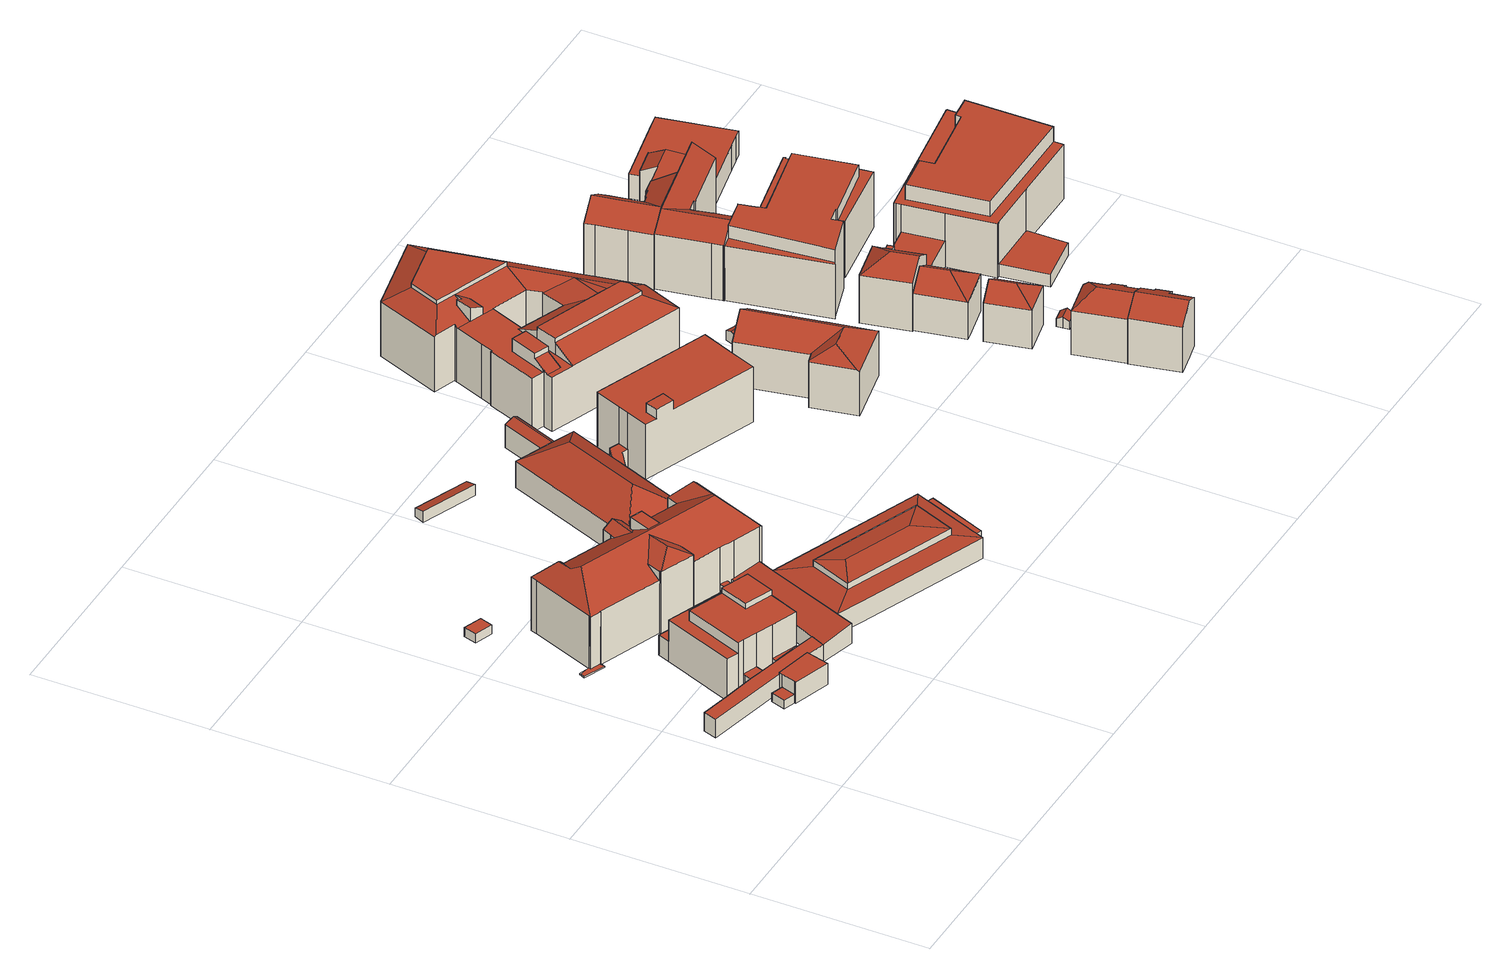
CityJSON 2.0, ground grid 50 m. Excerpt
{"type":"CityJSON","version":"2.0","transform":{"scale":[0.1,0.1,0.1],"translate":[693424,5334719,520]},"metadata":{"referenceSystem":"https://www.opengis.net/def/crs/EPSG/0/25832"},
"CityObjects":{
"building1":{"type":"Building","attributes":{"Gemeindeschluessel":"09162000","HoeheDach":"529.340","HoeheGrund":"523.570","Methode":"2000","NiedrigsteTraufeDesGebaeudes":"529.040","Geometrietyp2DReferenz":"3000","function":"51009_1610","roofType":"1000","measuredHeight":5.77},"geometry":[{"type":"MultiSurface","lod":"2","boundaries":[[[0,1,2,3]],[[4,5,6,7]],[[8,9,10,11]],[[1,12,6,5,13,14,15,16,17,10,9,2]],[[18,14,13,19]],[[3,8,11,20,21,22,18,19,4,7,23,0]],[[21,16,15,22]],[[11,10,17,20]],[[20,17,16,21]],[[19,13,5,4]],[[23,12,1,0]],[[22,15,14,18]],[[7,6,12,23]],[[3,2,9,8]]],"semantics":{"surfaces":[{"type":"WallSurface"},{"type":"RoofSurface"},{"type":"GroundSurface"}],"values":[0,0,0,1,0,2,0,0,0,0,0,0,0,0]}}]},
"building2":{"type":"Building","attributes":{"Gemeindeschluessel":"09162000","HoeheDach":"529.770","HoeheGrund":"523.273","Methode":"2000","NiedrigsteTraufeDesGebaeudes":"525.870","Geometrietyp2DReferenz":"3000","function":"31001_3051","roofType":"1000","measuredHeight":6.5,"storeysAboveGround":2},"geometry":[{"type":"MultiSurface","lod":"2","boundaries":[[[24,25,26,27]],[[25,28,29,30,31,26]],[[32,33,34,35]],[[36,29,28,37]],[[37,28,25,24]],[[27,26,31,38,39]],[[40,41,33,32]],[[39,38,41,40]],[[38,31,30,34]],[[24,27,39,40,32,35,36,37]],[[38,34,33,41]],[[35,34,30,29,36]]],"semantics":{"surfaces":[{"type":"WallSurface"},{"type":"RoofSurface"},{"type":"GroundSurface"}],"values":[0,1,0,0,0,0,0,0,0,2,1,0]}}]},
"building3":{"type":"Building","attributes":{"Gemeindeschluessel":"09162000","HoeheDach":"527.099","HoeheGrund":"524.390","Methode":"1000","NiedrigsteTraufeDesGebaeudes":"527.099","Geometrietyp2DReferenz":"3000","function":"31001_2523","roofType":"1000","measuredHeight":2.71},"geometry":[{"type":"MultiSurface","lod":"2","boundaries":[[[42,43,44,45]],[[46,43,42,47]],[[47,42,45,48]],[[49,44,43,46]],[[48,49,46,47]],[[48,45,44,49]]],"semantics":{"surfaces":[{"type":"RoofSurface"},{"type":"WallSurface"},{"type":"GroundSurface"}],"values":[0,1,1,1,2,1]}}]},
"building4":{"type":"Building","attributes":{"Gemeindeschluessel":"09162000","HoeheDach":"541.290","HoeheGrund":"523.570","Methode":"2000","NiedrigsteTraufeDesGebaeudes":"529.305","Geometrietyp2DReferenz":"3000","function":"31001_3051","roofType":"1000","measuredHeight":17.72,"storeysAboveGround":4},"geometry":[{"type":"MultiSurface","lod":"2","boundaries":[[[50,51,52,53]],[[54,50,53,55]],[[56,57,58,51,50,54,59,60]],[[21,61,62,63]],[[64,65,66,67]],[[68,22,69,70]],[[71,72,73,60]],[[58,67,66,74,52,51]],[[68,70,75,62,61]],[[56,19,18,76,69,22,21,63,77,78,79,80,81,82,83,57]],[[84,85,86,87]],[[76,71,88,89,70,69]],[[81,90,91,82]],[[58,86,85,92,64,67]],[[71,76,18,72]],[[19,73,72,18]],[[83,87,86,58,57]],[[79,92,85,84,80]],[[80,84,90,81]],[[78,64,92,79]],[[77,63,62,75,93]],[[77,93,65,64,78]],[[70,89,93,75]],[[93,89,88,59,54,55,74,66,65]],[[60,59,88,71]],[[55,53,52,74]],[[56,60,73,19]],[[82,91,87,83]],[[22,68,61,21]],[[87,91,90,84]]],"semantics":{"surfaces":[{"type":"RoofSurface"},{"type":"WallSurface"},{"type":"GroundSurface"}],"values":[0,1,1,1,1,1,0,1,0,2,1,1,1,0,1,1,1,1,1,1,1,1,1,0,1,1,1,1,1,0]}}]},
"building5":{"type":"Building","attributes":{"Gemeindeschluessel":"09162000","HoeheDach":"547.148","HoeheGrund":"524.119","Methode":"2000","NiedrigsteTraufeDesGebaeudes":"524.550","Geometrietyp2DReferenz":"3000","function":"31001_3051","roofType":"3200","measuredHeight":23.03,"storeysAboveGround":3},"geometry":[{"type":"MultiSurface","lod":"2","boundaries":[[[94,95,96,97,98,99]],[[100,101,102,103,104]],[[105,106,107,108,109]],[[110,111,112,113]],[[114,115,116,117]],[[118,119,120,121]],[[122,123,124,125,126]],[[127,128,129,130]],[[131,132,107,106]],[[133,134,135]],[[136,137,138,139]],[[140,112,111,141,133,135,142,143,144,145,138,137,146,147]],[[114,148,141,111,110,115]],[[149,121,120,150,151]],[[152,153,154,155]],[[156,142,135,134,154,153]],[[131,118,121,149,157,158,132]],[[159,160,161,162]],[[105,109,163,164]],[[117,116,96,95]],[[165,166,167]],[[168,169,145,144,170,171]],[[172,156,153]],[[173,174,158,157]],[[113,112,98,97]],[[146,175,126,125,176,177,147]],[[178,179,180]],[[100,104,124,123]],[[148,155,154,134,133,141]],[[136,181,175,146,137]],[[140,147,177,103,102,178,180,182,165,167,159,162,183,184,173,157,149,151]],[[101,164,163,179,178,102]],[[168,171,172,185]],[[140,151,150,129,128,99,98,112]],[[162,161,182,180,179,163,109,108,183]],[[139,138,145,169]],[[115,110,113,97,96,116]],[[143,170,144]],[[177,176,104,103]],[[184,174,173]],[[130,129,120,119]],[[172,171,170,143,142,156]],[[150,120,129]],[[176,125,124,104]],[[136,139,169,168,185,152,155,148,114,117,95,94,127,130,119,118,131,106,105,164,101,100,123,122,181]],[[152,185,172,153]],[[122,126,175,181]],[[184,183,108,107,132,158,174]],[[94,99,128,127]],[[160,166,165,182,161]],[[160,159,167,166]]],"semantics":{"surfaces":[{"type":"WallSurface"},{"type":"RoofSurface"},{"type":"GroundSurface"}],"values":[0,0,0,0,0,0,0,0,0,0,0,1,0,1,0,1,0,0,0,0,0,0,1,0,0,1,0,0,0,0,1,0,0,1,1,0,1,0,1,0,0,1,1,1,2,0,0,1,0,0,1]}}]},
"building6":{"type":"Building","attributes":{"Gemeindeschluessel":"09162000","HoeheDach":"529.900","HoeheGrund":"523.730","Methode":"2000","NiedrigsteTraufeDesGebaeudes":"525.770","Geometrietyp2DReferenz":"3000","function":"31001_3051","roofType":"1000","measuredHeight":6.17,"storeysAboveGround":1},"geometry":[{"type":"MultiSurface","lod":"2","boundaries":[[[186,187,188,189]],[[190,191,192,193,194,195,196,197,198,199,200,186,189,201]],[[189,188,202,201]],[[203,204,205,206]],[[200,207,187,186]],[[208,209,210,211]],[[199,212,207,200]],[[196,213,214,197]],[[195,215,213,196]],[[193,192,216,217,218,219]],[[220,205,204,221,222,214,213,215]],[[194,220,215,195]],[[216,223,224,202,188,187,207,212,225,217]],[[218,226,203,206,219]],[[190,224,223,191]],[[211,203,226,208]],[[224,190,201,202]],[[197,214,222,198]],[[194,193,219,206,205,220]],[[225,209,208,226,218,217]],[[210,221,204,203,211]],[[216,192,191,223]],[[199,198,222,221,210,209,225,212]]],"semantics":{"surfaces":[{"type":"WallSurface"},{"type":"GroundSurface"},{"type":"RoofSurface"}],"values":[0,1,0,0,0,2,0,0,0,0,2,0,2,2,0,0,0,0,0,0,0,0,0]}}]},
"building7":{"type":"Building","attributes":{"Gemeindeschluessel":"09162000","HoeheDach":"533.458","HoeheGrund":"523.533","Methode":"2000","NiedrigsteTraufeDesGebaeudes":"529.823","Geometrietyp2DReferenz":"3000","function":"31001_3051","roofType":"3200","measuredHeight":9.93,"storeysAboveGround":2},"geometry":[{"type":"MultiSurface","lod":"2","boundaries":[[[227,228,229,230,231,232]],[[233,234,235,236,237,238,239,240]],[[240,239,241,242,243,244,245,246,247]],[[238,248,249,239]],[[250,251,248,238]],[[229,228,227,252,253,254,255,256,257,258,259,260,261,262,263,264,265,266,267,268,269]],[[248,251,270]],[[253,252,227,232,271,272]],[[241,273,251,250]],[[274,273,249]],[[243,242,275,276,277,269,268,267,266,265,264,244]],[[248,270,274,249]],[[269,277,230,229]],[[260,259,258,257,235,234,233,240,247,261]],[[253,272,278,254]],[[241,250,277,276,275,242]],[[237,278,272,271,232,231,230,277,250,238]],[[274,270,251,273]],[[239,249,273,241]],[[247,246,245,244,264,263,262,261]],[[257,256,255,254,278,237,236,235]]],"semantics":{"surfaces":[{"type":"WallSurface"},{"type":"RoofSurface"},{"type":"GroundSurface"}],"values":[0,1,1,0,0,2,1,0,0,1,0,1,0,0,0,1,1,1,0,0,0]}}]},
"building8":{"type":"Building","attributes":{"Gemeindeschluessel":"09162000","HoeheDach":"527.474","HoeheGrund":"524.120","Methode":"1000","NiedrigsteTraufeDesGebaeudes":"526.654","Geometrietyp2DReferenz":"3000","function":"51009_1610","roofType":"2100","measuredHeight":3.35},"geometry":[{"type":"MultiSurface","lod":"2","boundaries":[[[279,280,281,282]],[[283,284,285,286]],[[286,285,280,279]],[[285,284,281,280]],[[283,282,281,284]],[[283,286,279,282]]],"semantics":{"surfaces":[{"type":"WallSurface"},{"type":"RoofSurface"},{"type":"GroundSurface"}],"values":[0,0,1,0,2,0]}}]},
"building9":{"type":"Building","attributes":{"Gemeindeschluessel":"09162000","HoeheDach":"537.310","HoeheGrund":"522.686","Methode":"2000","NiedrigsteTraufeDesGebaeudes":"529.759","Geometrietyp2DReferenz":"3000","function":"31001_3051","roofType":"3200","measuredHeight":14.62,"storeysAboveGround":1},"geometry":[{"type":"MultiSurface","lod":"2","boundaries":[[[287,288,289,290,291]],[[292,293,294,295,296]],[[297,298,299,300,301]],[[297,301,302,303]],[[304,305,306,307]],[[303,302,308,309]],[[310,311,312,313]],[[289,296,295,290]],[[314,305,308,302,301,300]],[[309,308,305,304]],[[315,287,291,294,293,316]],[[317,313,312,318,319]],[[320,314,300,299,321]],[[322,321,299,298]],[[317,288,287,315,322,298,297,303,309,304,307,310,313]],[[318,312,311,306,305,314,320]],[[292,319,318,320,321,316,293]],[[322,315,316,321]],[[290,295,294,291]],[[307,306,311,310]],[[288,317,319,292,296,289]]],"semantics":{"surfaces":[{"type":"WallSurface"},{"type":"RoofSurface"},{"type":"GroundSurface"}],"values":[0,0,0,0,0,0,0,1,1,0,0,0,1,0,2,1,1,0,1,0,0]}}]},
"building10":{"type":"Building","attributes":{"Gemeindeschluessel":"09162000","HoeheDach":"528.930","HoeheGrund":"524.510","Methode":"2000","NiedrigsteTraufeDesGebaeudes":"528.930","Geometrietyp2DReferenz":"3000","function":"51009_1610","roofType":"1000","measuredHeight":4.42},"geometry":[{"type":"MultiSurface","lod":"2","boundaries":[[[323,324,325,326]],[[326,325,327,328]],[[329,330,324,323]],[[331,332,333,334]],[[324,330,333,332,327,325]],[[326,328,331,334,329,323]],[[328,327,332,331]],[[334,333,330,329]]],"semantics":{"surfaces":[{"type":"WallSurface"},{"type":"RoofSurface"},{"type":"GroundSurface"}],"values":[0,0,0,0,1,2,0,0]}}]},
"building11":{"type":"Building","attributes":{"Gemeindeschluessel":"09162000","HoeheDach":"530.790","HoeheGrund":"522.540","Methode":"2000","NiedrigsteTraufeDesGebaeudes":"529.679","Geometrietyp2DReferenz":"3000","function":"31001_3051","roofType":"3100","measuredHeight":8.25},"geometry":[{"type":"MultiSurface","lod":"2","boundaries":[[[335,336,337,338,339,340]],[[341,342,336,335,343]],[[344,338,337,345,346]],[[343,335,340,347]],[[344,346,341,343,347,348]],[[346,345,342,341]],[[347,340,339,348]],[[348,339,338,344]],[[342,345,337,336]]],"semantics":{"surfaces":[{"type":"RoofSurface"},{"type":"WallSurface"},{"type":"GroundSurface"}],"values":[0,1,1,1,2,1,1,1,0]}}]},
"building12":{"type":"Building","attributes":{"Gemeindeschluessel":"09162000","HoeheDach":"542.920","HoeheGrund":"523.076","Methode":"2000","NiedrigsteTraufeDesGebaeudes":"528.520","Geometrietyp2DReferenz":"3000","function":"31001_3051","roofType":"1000","measuredHeight":19.84,"storeysAboveGround":2},"geometry":[{"type":"MultiSurface","lod":"2","boundaries":[[[349,350,351,352]],[[353,354,355,356]],[[357,358,359,360,361,362,363,355,354,364,365]],[[366,367,368,369]],[[354,353,370,364]],[[369,368,371,372]],[[373,374,375,376]],[[377,378,363,362,373,376,359,358]],[[379,380,367,366]],[[372,371,381,382]],[[352,351,380,379]],[[361,374,373,362]],[[360,375,374,361]],[[356,355,363,378]],[[357,383,384,377,358]],[[364,370,382,381,365]],[[384,383,350,349]],[[359,376,375,360]],[[383,357,365,381]],[[377,384,349,352,379,366,369,372,382,370,353,356,378]],[[351,350,383,381,371,368,367,380]]],"semantics":{"surfaces":[{"type":"WallSurface"},{"type":"RoofSurface"},{"type":"GroundSurface"}],"values":[0,0,1,0,0,0,1,0,0,0,0,0,0,0,0,0,0,0,0,2,1]}}]},
"building13":{"type":"Building","attributes":{"Gemeindeschluessel":"09162000","HoeheDach":"543.550","HoeheGrund":"522.012","Methode":"2000","NiedrigsteTraufeDesGebaeudes":"538.680","Geometrietyp2DReferenz":"3000","function":"31001_3051","roofType":"3100","measuredHeight":21.54,"storeysAboveGround":4},"geometry":[{"type":"MultiSurface","lod":"2","boundaries":[[[385,386,387,388,389]],[[390,391,392,393]],[[394,395,396,397]],[[398,399,400,401,402,403,404,405,406]],[[407,408,409,410]],[[389,388,411,412,413,414]],[[415,416,417,418]],[[419,420,421,422,423,424,425]],[[386,426,427,387]],[[423,422,421,428,429,430,431,424]],[[432,433,434,435]],[[436,437,438,439,440,441,442]],[[443,444,438,437]],[[445,446,396,435,447,448,449,450]],[[451,452,425,424,431,453]],[[454,449,448,455,417,416]],[[418,417,455,456]],[[457,458,459,385,389,414]],[[440,439,460,461]],[[448,447,435,434,462,463,426,386]],[[411,464,408,407,465,412]],[[466,467,468,469,470,471]],[[463,462,434,433,427,426]],[[392,472,473,395,394,474,475,393]],[[428,421,420,476]],[[450,454,416,415]],[[477,478,479,480,410,409]],[[481,482,466,471]],[[395,473,483,435,396]],[[476,420,419,484]],[[453,431,485]],[[456,455,448]],[[402,484,452,403]],[[469,468,459,458]],[[428,483,429]],[[430,472,392,391,486,485,431]],[[444,460,439,438]],[[397,396,446,487]],[[488,489,490,436,442,491,492]],[[387,427,433,432]],[[390,493,494,487,446,445,486,391]],[[495,496,482,481]],[[443,497,498,461,460,444]],[[442,441,440,461,498,497,499,405,404,451,453,485,486,445,450,415,467,466,482,496,491]],[[430,483,473,472]],[[492,491,496,495]],[[429,483,430]],[[404,403,452,451]],[[449,454,450]],[[405,499,490,489,500,406]],[[435,483,428,476,477,409,408,464,432]],[[479,478,401,400]],[[484,419,425,452]],[[402,401,478,477,476,484]],[[497,443,437,436,490,499]],[[387,432,464,411,388]],[[400,399,398,406,500,489,488,492,495,481,471,470,469,458,457,414,413,412,465,407,410,480,479],[397,487,494,493,390,393,475,474,394]],[[459,468,467,415,418,456,448,386,385]]],"semantics":{"surfaces":[{"type":"RoofSurface"},{"type":"WallSurface"},{"type":"GroundSurface"}],"values":[0,1,1,1,1,1,1,0,1,1,1,1,1,0,1,0,1,1,1,1,1,1,0,1,1,1,1,1,0,1,1,1,0,1,0,0,0,1,1,1,1,1,1,0,0,1,0,1,1,1,0,1,1,0,0,0,2,0]}}]},
"building14":{"type":"Building","attributes":{"Gemeindeschluessel":"09162000","HoeheDach":"543.140","HoeheGrund":"524.660","Methode":"2000","NiedrigsteTraufeDesGebaeudes":"538.170","Geometrietyp2DReferenz":"3000","function":"31001_3051","roofType":"3100","measuredHeight":18.48,"storeysAboveGround":3},"geometry":[{"type":"MultiSurface","lod":"2","boundaries":[[[501,502,503,504,505,506]],[[507,508,509,510,511]],[[510,509,512,513,514]],[[515,516,502,501,517,518]],[[518,517,514,513]],[[504,519,520,505]],[[519,504,503,521]],[[501,506,522,507,511]],[[515,523,524,516]],[[512,523,515,518,513]],[[520,525,522,506,505]],[[508,507,522,525]],[[510,514,517,501,511]],[[523,512,509,508,525,520,519,521,524]],[[524,521,503,502,516]]],"semantics":{"surfaces":[{"type":"RoofSurface"},{"type":"WallSurface"},{"type":"GroundSurface"}],"values":[0,1,1,0,0,1,1,0,1,1,1,1,0,2,1]}}]},
"building15":{"type":"Building","attributes":{"Gemeindeschluessel":"09162000","HoeheDach":"528.068","HoeheGrund":"524.410","Methode":"1000","NiedrigsteTraufeDesGebaeudes":"527.286","Geometrietyp2DReferenz":"3000","function":"31001_2000","roofType":"3100","measuredHeight":3.66},"geometry":[{"type":"MultiSurface","lod":"2","boundaries":[[[526,527,528,529]],[[527,530,531,528]],[[532,526,529,533,534,535]],[[530,536,537,531]],[[528,531,537,534,533,529]],[[534,537,536,535]],[[526,532,535,536,530,527]]],"semantics":{"surfaces":[{"type":"WallSurface"},{"type":"RoofSurface"},{"type":"GroundSurface"}],"values":[0,1,2,1,0,0,0]}}]},
"building16":{"type":"Building","attributes":{"Gemeindeschluessel":"09162000","HoeheDach":"542.240","HoeheGrund":"524.810","Methode":"2000","NiedrigsteTraufeDesGebaeudes":"538.406","Geometrietyp2DReferenz":"3000","function":"31001_3051","roofType":"3100","measuredHeight":17.43,"storeysAboveGround":3},"geometry":[{"type":"MultiSurface","lod":"2","boundaries":[[[538,539,540,541]],[[542,543,544,545,539,538]],[[546,547,544,543,542,548,549,550,551,552,553,554]],[[547,555,545,544]],[[553,556,557,554]],[[547,546,554,557,558,555]],[[541,540,559,550,549,548]],[[550,559,560,551]],[[560,561,556,553,552,551]],[[542,538,541,548]],[[539,545,555,558,557,556,561,560,559,540]]],"semantics":{"surfaces":[{"type":"RoofSurface"},{"type":"WallSurface"},{"type":"GroundSurface"}],"values":[0,1,2,1,1,1,1,1,1,1,0]}}]},
"building17":{"type":"Building","attributes":{"Gemeindeschluessel":"09162000","HoeheDach":"541.830","HoeheGrund":"524.890","Methode":"2000","NiedrigsteTraufeDesGebaeudes":"538.108","Geometrietyp2DReferenz":"3000","function":"31001_1000","roofType":"3200","measuredHeight":16.94,"storeysAboveGround":3},"geometry":[{"type":"MultiSurface","lod":"2","boundaries":[[[562,563,564,565,566,567]],[[568,569,570,571,572,573]],[[574,575,564,563,562,576,571,570,569,577,578,579]],[[578,580,581,579]],[[582,573,572,583]],[[562,567,583,576]],[[566,565,584,585,581,580,586,568,573,582]],[[583,572,571,576]],[[567,566,582,583]],[[568,586,580,578,577,569]],[[575,574,579,581,585,584]],[[575,584,565,564]]],"semantics":{"surfaces":[{"type":"WallSurface"},{"type":"GroundSurface"},{"type":"RoofSurface"}],"values":[0,0,1,0,2,0,2,0,2,0,0,0]}}]},
"building18":{"type":"Building","attributes":{"Gemeindeschluessel":"09162000","HoeheDach":"540.200","HoeheGrund":"524.660","Methode":"1000","NiedrigsteTraufeDesGebaeudes":"536.562","Geometrietyp2DReferenz":"3000","function":"31001_3051","roofType":"3200","measuredHeight":15.54,"storeysAboveGround":3},"geometry":[{"type":"MultiSurface","lod":"2","boundaries":[[[587,588,589,590]],[[591,592,593]],[[587,590,594,595,596]],[[588,587,596,591]],[[593,592,595,594]],[[592,591,596,595]],[[588,591,593,589]],[[589,593,594,590]]],"semantics":{"surfaces":[{"type":"GroundSurface"},{"type":"RoofSurface"},{"type":"WallSurface"}],"values":[0,1,2,2,1,1,2,2]}}]},
"building19":{"type":"Building","attributes":{"Gemeindeschluessel":"09162000","HoeheDach":"540.325","HoeheGrund":"524.670","Methode":"1000","NiedrigsteTraufeDesGebaeudes":"536.027","Geometrietyp2DReferenz":"3000","function":"31001_3051","roofType":"3200","measuredHeight":15.65,"storeysAboveGround":3},"geometry":[{"type":"MultiSurface","lod":"2","boundaries":[[[597,598,599,600,601]],[[602,603,598,597,604]],[[605,601,600,606,607,608]],[[609,610,611,612,608,607,606,613]],[[606,600,599,613]],[[612,611,602,604,605,608]],[[611,610,609,613,599,598,603,602]],[[604,597,601,605]]],"semantics":{"surfaces":[{"type":"RoofSurface"},{"type":"WallSurface"},{"type":"GroundSurface"}],"values":[0,0,1,2,1,1,1,0]}}]},
"building20":{"type":"Building","attributes":{"Gemeindeschluessel":"09162000","HoeheDach":"543.350","HoeheGrund":"524.543","Methode":"1000","NiedrigsteTraufeDesGebaeudes":"538.820","Geometrietyp2DReferenz":"3000","function":"31001_3051","roofType":"3200","measuredHeight":18.81,"storeysAboveGround":4},"geometry":[{"type":"MultiSurface","lod":"2","boundaries":[[[614,615,616,617]],[[618,619,620,621,622]],[[623,624,625,617,616,626]],[[627,628,629,630]],[[631,632,633,618,622]],[[623,626,634,635]],[[636,637,625,624]],[[623,635,632,631,638,627,630,636,624]],[[636,630,629,615,614,637]],[[632,635,634,639,633]],[[631,622,621,638]],[[627,638,621,620,628]],[[617,625,637,614]],[[639,634,626,616,615,629,628,620,619]],[[633,639,619,618]]],"semantics":{"surfaces":[{"type":"WallSurface"},{"type":"RoofSurface"},{"type":"GroundSurface"}],"values":[0,1,0,0,0,0,0,2,0,0,0,0,1,1,1]}}]},
"building21":{"type":"Building","attributes":{"Gemeindeschluessel":"09162000","HoeheDach":"528.290","HoeheGrund":"524.920","Methode":"2000","NiedrigsteTraufeDesGebaeudes":"527.212","Geometrietyp2DReferenz":"3000","function":"31001_2000","roofType":"3100","measuredHeight":3.37},"geometry":[{"type":"MultiSurface","lod":"2","boundaries":[[[640,641,642,643,644,645,646,647]],[[648,649,650,651]],[[647,652,653,640]],[[640,653,654,641]],[[654,653,652,655,649,648]],[[643,651,650,644]],[[655,646,645,644,650,649]],[[642,641,654,648,651,643]],[[646,655,652,647]]],"semantics":{"surfaces":[{"type":"GroundSurface"},{"type":"RoofSurface"},{"type":"WallSurface"}],"values":[0,1,2,2,1,2,2,2,2]}}]},
"building22":{"type":"Building","attributes":{"Gemeindeschluessel":"09162000","HoeheDach":"544.942","HoeheGrund":"524.398","Methode":"2000","NiedrigsteTraufeDesGebaeudes":"541.432","Geometrietyp2DReferenz":"3000","function":"31001_3051","roofType":"3100","measuredHeight":20.54,"storeysAboveGround":4},"geometry":[{"type":"MultiSurface","lod":"2","boundaries":[[[656,657,658,659]],[[660,661,662,658,657,663]],[[664,665,666,667]],[[668,669,662,661,670,671]],[[672,663,657,656]],[[673,674,668,671]],[[672,675,676,660,663]],[[677,678,679,680]],[[665,681,682,683,684,677,680,675,672,656,659,669,668,674,685,686,666]],[[681,687,688,682]],[[662,669,659,658]],[[684,689,678,677]],[[683,690,689,684]],[[673,671,670,691,664,667,692,693]],[[687,681,665,664,691]],[[660,676,679,678,689,690,688,687,691,670,661]],[[682,688,690,683]],[[674,673,693,685]],[[686,692,667,666]],[[680,679,676,675]],[[685,693,692,686]]],"semantics":{"surfaces":[{"type":"WallSurface"},{"type":"RoofSurface"},{"type":"GroundSurface"}],"values":[0,1,0,0,0,0,0,0,2,0,0,0,0,1,0,1,0,0,0,0,0]}}]},
"building23":{"type":"Building","attributes":{"Gemeindeschluessel":"09162000","HoeheDach":"545.160","HoeheGrund":"524.490","Methode":"2000","NiedrigsteTraufeDesGebaeudes":"541.290","Geometrietyp2DReferenz":"3000","function":"31001_3051","roofType":"1000","measuredHeight":20.67,"storeysAboveGround":4},"geometry":[{"type":"MultiSurface","lod":"2","boundaries":[[[694,695,696,697]],[[698,699,695,694]],[[700,701,702,703]],[[704,705,706,707,708,709]],[[710,711,712,713,714,715,716,717,718,719,720,721,700,703,722,723,698,694,697,724,725,726,727,728,729,730,708,707,706]],[[723,731,699,698]],[[732,733,734,735]],[[727,736,737,728]],[[738,739,740,741,742,743,744,734,733,745,746,747,702,701,748,749,750]],[[751,752,732,735,753,705,704,709,754,755,737,736,756,757,758,696,695,699,731,759]],[[720,749,748,721]],[[760,761,750,749,720,719,718]],[[762,763,717,716,715,741,740]],[[730,754,709,708]],[[712,744,743,713]],[[721,748,701,700]],[[757,756,726,725,724,758]],[[702,747,759,731,723,722,703]],[[729,755,754,730]],[[706,705,753,710]],[[697,696,758,724]],[[726,756,736,727]],[[751,746,745,752]],[[717,763,760,718]],[[752,745,733,732]],[[728,737,755,729]],[[759,747,746,751]],[[742,741,715,714,713,743]],[[763,762,764,765,761,760]],[[765,764,762,740,739,738,750,761]],[[711,710,753,735,734,744,712]]],"semantics":{"surfaces":[{"type":"WallSurface"},{"type":"GroundSurface"},{"type":"RoofSurface"}],"values":[0,0,0,0,1,0,0,0,2,2,0,0,0,0,0,0,0,0,0,0,0,0,0,0,0,0,0,0,2,0,0]}}]},
"building24":{"type":"Building","attributes":{"Gemeindeschluessel":"09162000","HoeheDach":"545.193","HoeheGrund":"524.250","Methode":"2000","NiedrigsteTraufeDesGebaeudes":"538.268","Geometrietyp2DReferenz":"3000","function":"31001_3051","roofType":"3100","measuredHeight":20.94,"storeysAboveGround":4},"geometry":[{"type":"MultiSurface","lod":"2","boundaries":[[[766,767,768,769,770,771,772]],[[773,774,775,776]],[[777,778,779,780,781,782,783,784]],[[785,786,787,788]],[[789,790,791,792,793,794,788,787]],[[791,795,796,797,798,792]],[[768,799,800,801,802,803,804,769]],[[805,770,806,807]],[[772,808,809,766]],[[810,811,812,813]],[[814,786,785,815,776,775]],[[770,769,804,803,806]],[[816,817,818,819,799,768,767,766,809,820,821]],[[819,818,817,816,822,823,779,778,777,784,824,825,773,776,815,785,788,794,793,792,798,797,826,810,813,827,828,805,807,802,801,800,799]],[[826,829,811,810]],[[783,782,781,780,830,831,832,833,834,835]],[[821,820,809,808,812,811,829,796,795,791,790,831]],[[833,832,831,790,789,787,786,814,775,774,834]],[[807,806,803,802]],[[823,830,780,779]],[[835,834,774,773,825,824]],[[823,822,816,821,831,830]],[[797,796,829,826]],[[812,808,772,771,770,805,828,827,813]],[[784,783,835,824]]],"semantics":{"surfaces":[{"type":"RoofSurface"},{"type":"WallSurface"},{"type":"GroundSurface"}],"values":[0,1,1,1,1,1,1,1,1,1,1,0,1,2,1,0,0,0,1,1,1,1,1,1,1]}}]},
"building25":{"type":"Building","attributes":{"Gemeindeschluessel":"09162000","HoeheDach":"545.670","HoeheGrund":"524.572","Methode":"2000","NiedrigsteTraufeDesGebaeudes":"528.470","Geometrietyp2DReferenz":"3000","function":"31001_3051","roofType":"1000","measuredHeight":21.1,"storeysAboveGround":5},"geometry":[{"type":"MultiSurface","lod":"2","boundaries":[[[836,837,838,839,840,841,842]],[[843,844,845,846]],[[847,848,849,850]],[[851,852,845,844,853,854,855,856,857]],[[858,859,860,854,861]],[[862,863,864,865,866]],[[867,868,838,837]],[[850,849,869,870]],[[871,872,848,847]],[[854,860,873,855]],[[836,842,874,875]],[[876,855,873,877,878]],[[879,880,881,882]],[[883,884,885,886]],[[887,856,855,876]],[[888,889,840,839]],[[846,845,852,890]],[[878,877,891,892]],[[881,880,865,893]],[[894,857,856,887]],[[842,841,895,896]],[[861,854,853,897]],[[882,881,893,898]],[[836,875,899,900,862,866,879,882,898,858,861,897,843,846,890,901,894,887,876,878,892,902,883,886,867,837]],[[897,853,844,843]],[[875,874,903,899]],[[900,904,863,862]],[[886,885,868,867]],[[871,847,850,870,888,839,838,868,885,884,905,891,877,873,860,859,906,864,863,904,903,874,842,896]],[[865,864,906,893]],[[870,869,889,888]],[[890,852,851,901]],[[902,905,884,883]],[[871,896,895,872]],[[899,903,904,900]],[[898,893,906,859,858]],[[866,865,880,879]],[[895,841,840,889,869,849,848,872]],[[892,891,905,902]],[[901,851,857,894]]],"semantics":{"surfaces":[{"type":"WallSurface"},{"type":"RoofSurface"},{"type":"GroundSurface"}],"values":[0,0,0,1,0,0,0,0,0,0,0,0,0,0,0,0,0,0,1,0,0,0,0,2,0,0,0,0,1,0,0,0,0,0,0,0,0,1,0,0]}}]},
"building26":{"type":"Building","attributes":{"Gemeindeschluessel":"09162000","HoeheDach":"528.190","HoeheGrund":"520.650","Methode":"2000","NiedrigsteTraufeDesGebaeudes":"528.190","Geometrietyp2DReferenz":"3000","function":"31001_3051","roofType":"1000","measuredHeight":7.54,"storeysAboveGround":1},"geometry":[{"type":"MultiSurface","lod":"2","boundaries":[[[907,908,909,910,911,912,913,914,915]],[[914,916,917,915]],[[912,918,919,913]],[[910,920,921,911]],[[917,916,919,918,921,920,922,923,924]],[[908,923,922,909]],[[909,922,920,910]],[[907,924,923,908]],[[915,917,924,907]],[[913,919,916,914]],[[911,921,918,912]]],"semantics":{"surfaces":[{"type":"GroundSurface"},{"type":"WallSurface"},{"type":"RoofSurface"}],"values":[0,1,1,1,2,1,1,1,1,1,1]}}]}
},
"vertices":[
[242,297,36],[242,297,92],[3,352,93],[3,352,36],[421,297,36],[421,297,90],[403,257,90],[403,257,36],[15,390,36],[15,390,93],[47,382,93],[47,382,36],[347,273,91],[365,311,91],[286,330,91],[237,341,92],[192,352,92],[100,370,93],[286,330,36],[365,311,36],[100,370,36],[192,352,36],[237,341,36],[347,273,36],
[329,207,33],[329,207,98],[223,242,98],[223,242,33],[347,273,98],[242,297,98],[238,287,98],[225,246,98],[204,298,33],[204,298,59],[238,287,59],[238,287,33],[242,297,33],[347,273,33],[225,246,59],[225,246,33],[191,257,33],[191,257,59],
[126,1036,71],[138,1073,71],[86,1092,71],[74,1055,71],[138,1073,44],[126,1036,44],[74,1055,44],[86,1092,44],
[400,399,213],[432,482,213],[352,513,213],[321,430,213],[400,399,197],[321,430,197],[366,313,36],[432,482,36],[432,482,165],[366,313,197],[366,313,93],[192,352,93],[199,370,93],[199,370,36],[186,383,165],[186,383,197],[252,552,197],[252,552,165],[237,341,93],[244,361,36],[244,361,93],[291,342,93],[286,330,93],[365,311,93],[352,513,197],[202,377,93],[291,342,36],[202,377,36],[186,383,36],[152,396,36],[232,599,36],[245,633,36],[459,549,36],[445,515,36],[232,599,98],[232,599,165],[445,515,165],[445,515,98],[291,342,197],[244,361,197],[245,633,98],[459,549,98],[152,396,165],[202,377,197],
[109,756,41],[78,768,41],[78,768,45],[108,756,45],[108,756,204],[109,756,205],[634,807,41],[620,774,41],[620,774,207],[621,777,205],[634,807,206],[484,860,41],[430,882,41],[430,882,216],[457,871,236],[484,860,216],[137,740,45],[137,740,204],[106,752,204],[106,752,45],[132,726,41],[132,726,45],[71,751,45],[71,751,41],[273,913,41],[276,923,41],[276,923,206],[273,913,206],[722,772,41],[714,776,41],[714,776,206],[721,773,206],[722,772,205],[180,941,41],[180,941,205],[187,958,205],[187,958,41],[418,854,41],[418,854,216],[319,670,205],[319,670,232],[334,710,232],[629,550,41],[629,550,205],[550,580,205],[550,580,41],[204,828,271],[137,741,205],[405,741,266],[437,670,232],[422,630,205],[508,598,205],[634,547,205],[615,667,271],[137,741,41],[273,913,205],[214,895,257],[199,855,257],[318,664,41],[318,664,233],[321,670,233],[321,670,41],[382,680,266],[417,855,206],[417,855,216],[430,757,261],[454,819,260],[454,819,225],[451,811,225],[473,833,216],[473,833,41],[489,805,219],[489,805,260],[465,743,261],[421,631,41],[508,598,41],[422,630,232],[421,631,233],[418,625,233],[412,842,215],[412,842,216],[635,547,205],[661,749,257],[636,684,257],[474,832,206],[474,832,216],[469,819,216],[635,547,41],[462,816,219],[429,801,236],[427,805,234],[418,625,41],
[610,503,37],[610,503,99],[522,278,99],[522,278,37],[403,257,37],[421,297,37],[490,449,37],[462,462,37],[476,494,37],[451,504,37],[484,583,37],[500,576,37],[508,598,37],[550,580,37],[629,550,37],[503,229,37],[503,229,99],[489,487,86],[489,487,93],[475,493,93],[475,493,85],[629,550,99],[502,482,58],[542,584,58],[529,589,58],[489,487,58],[550,580,91],[484,583,93],[500,576,93],[451,504,93],[490,449,90],[489,450,90],[489,450,87],[462,462,85],[476,494,93],[529,589,93],[508,598,93],[421,297,89],[403,257,89],[542,584,90],[502,482,87],
[1024,245,35],[1035,273,35],[1046,301,35],[1046,301,98],[1035,273,98],[1024,245,98],[597,248,98],[915,123,98],[967,102,98],[968,102,98],[968,103,98],[935,173,105],[617,298,105],[523,278,98],[664,418,105],[611,503,98],[610,503,98],[610,504,98],[588,447,98],[541,327,98],[522,278,98],[935,173,124],[617,298,124],[983,293,105],[983,293,124],[988,153,35],[986,148,35],[980,133,35],[968,103,35],[968,102,35],[967,102,35],[915,123,35],[597,248,35],[523,278,35],[522,278,35],[541,327,35],[588,447,35],[610,504,35],[610,503,35],[611,503,35],[686,474,35],[1005,349,35],[1057,329,35],[888,264,135],[988,153,98],[986,148,98],[664,418,124],[690,342,135],[686,474,98],[1005,349,98],[1057,329,98],[980,133,98],
[463,1399,75],[476,1428,67],[476,1428,41],[463,1399,41],[622,1335,41],[633,1365,41],[633,1365,67],[622,1335,75],
[634,807,27],[714,776,27],[714,776,99],[679,790,105],[634,807,98],[727,809,107],[647,841,107],[647,841,98],[692,823,105],[727,809,99],[800,1236,27],[713,1270,27],[713,1270,107],[715,1269,108],[800,1236,107],[820,1228,107],[820,1228,27],[889,1198,27],[889,1198,108],[836,1061,108],[836,1061,27],[837,1221,107],[837,1221,27],[825,1034,27],[825,1034,108],[737,808,107],[737,808,27],[767,1147,173],[648,842,27],[648,842,107],[728,811,27],[735,808,109],[728,811,108],[682,930,173],[559,878,107],[559,878,27],
[1003,124,45],[1003,124,89],[980,133,89],[980,133,45],[986,148,89],[986,148,45],[1069,292,45],[1069,292,89],[1024,245,45],[1024,245,89],[1046,301,89],[1046,301,45],
[820,1228,105],[826,1226,108],[877,1358,108],[868,1362,104],[851,1369,97],[800,1236,97],[837,1221,25],[837,1221,101],[820,1228,25],[868,1362,25],[887,1354,102],[887,1354,25],[800,1236,25],[851,1369,25],
[893,1065,31],[893,1065,85],[842,1029,85],[842,1029,31],[1284,1035,31],[1284,1035,200],[1240,923,200],[1240,923,31],[910,1059,200],[885,996,200],[918,983,200],[931,1018,200],[984,998,200],[971,963,200],[1218,867,200],[951,1164,200],[922,1090,200],[836,1061,31],[836,1061,85],[838,1060,85],[838,1060,31],[951,1164,31],[895,1101,85],[895,1101,31],[971,963,229],[984,998,229],[931,1018,229],[918,983,229],[885,996,31],[1218,867,31],[825,1034,31],[825,1034,85],[922,1090,85],[922,1090,31],[910,1059,85],[910,1059,31],
[989,1631,192],[1066,1669,223],[1100,1757,223],[1054,1817,189],[984,1632,189],[1118,1459,20],[1118,1459,188],[1245,1408,189],[1245,1408,20],[1271,1480,20],[1271,1480,189],[1262,1521,188],[1262,1521,20],[1033,1275,20],[1368,1150,20],[1369,1150,20],[1369,1150,187],[1368,1150,187],[1033,1275,188],[1033,1275,187],[969,1299,187],[969,1299,20],[1297,1867,20],[1297,1867,188],[1360,1544,188],[1360,1544,20],[1055,1819,188],[1055,1819,20],[1054,1817,20],[984,1632,20],[1083,1585,187],[1083,1585,229],[1100,1630,229],[1100,1630,210],[1331,1235,235],[1347,1277,235],[1343,1301,235],[1312,1312,235],[1284,1323,235],[1082,1398,235],[1058,1336,235],[1066,1669,235],[1100,1757,235],[1343,1301,223],[1312,1312,226],[1284,1323,223],[1082,1398,223],[1248,1786,223],[1248,1786,235],[1287,1587,235],[1287,1587,223],[978,1328,194],[990,1358,211],[990,1358,227],[1021,1436,227],[1021,1436,187],[990,1358,187],[978,1328,187],[1032,1342,211],[1032,1342,227],[1156,1558,187],[1157,1559,187],[1149,1638,223],[1122,1648,223],[1140,1615,210],[1123,1570,187],[1058,1336,187],[1058,1336,223],[1082,1398,187],[1123,1570,210],[1114,1624,223],[1114,1624,210],[989,1631,20],[1048,1610,20],[1048,1610,193],[1064,1420,227],[1064,1420,187],[1149,1638,235],[1122,1648,235],[1296,1867,188],[1296,1867,20],[1013,1518,187],[1044,1599,187],[1045,1602,188],[1045,1602,20],[1044,1599,20],[1013,1518,20],[1245,1409,189],[1270,1478,188],[1270,1478,20],[1245,1409,20],[1347,1277,223],[1413,1269,189],[1414,1265,187],[1414,1265,20],[1413,1269,20],[999,1481,20],[999,1481,187],[1320,1416,223],[1331,1235,223],[1109,1465,187],[1119,1461,187],[1157,1559,20],[978,1328,20],[979,1327,20],[979,1327,194],[943,1341,187],[943,1341,20],[1119,1461,20],[1156,1558,20],[996,1483,20],[996,1483,187],[1015,1298,187],[1032,1342,187],[974,1313,187],[974,1313,20],
[1431,724,231],[1511,671,184],[1486,800,184],[1483,800,186],[1444,999,186],[1380,986,231],[1309,972,182],[1309,972,47],[1350,774,47],[1350,774,186],[1349,778,183],[1315,763,47],[1315,763,187],[1316,763,189],[1341,634,183],[1512,669,183],[1360,710,231],[1339,641,187],[1483,800,47],[1444,999,47],[1486,800,47],[1377,986,229],[1341,634,47],[1512,669,47],[1377,986,47],
[1508,1020,44],[1508,1020,73],[1461,1038,73],[1461,1038,44],[1515,1038,81],[1468,1056,81],[1515,1038,44],[1468,1056,44],[1475,1074,44],[1522,1055,44],[1522,1055,73],[1475,1074,73],
[1863,4,187],[1929,18,222],[1899,156,222],[1833,142,187],[1863,4,48],[1929,18,48],[1974,28,48],[1974,28,198],[1982,95,48],[1961,91,48],[1833,142,48],[1899,156,48],[1957,169,48],[1965,134,48],[1973,136,48],[1978,137,48],[1987,96,48],[1961,91,198],[1978,137,184],[1987,96,184],[1982,95,186],[1957,169,191],[1965,134,191],[1973,136,186],
[1833,142,49],[1898,156,49],[1957,169,49],[1957,169,188],[1898,156,218],[1833,142,184],[1928,242,194],[1928,242,49],[1916,292,49],[1913,306,49],[1913,306,184],[1916,292,194],[1956,210,49],[1948,208,49],[1802,283,49],[1948,246,49],[1952,247,49],[1961,211,49],[1952,247,181],[1961,211,181],[1878,251,218],[1802,283,184],[1948,208,188],[1956,210,183],[1948,246,183],
[1857,525,47],[1884,402,47],[1781,380,47],[1754,502,47],[1884,402,166],[1821,443,202],[1781,380,166],[1754,502,166],[1806,513,202],[1857,525,166],
[1792,613,203],[1864,566,161],[1865,566,161],[1836,702,161],[1775,690,203],[1746,540,160],[1759,543,160],[1745,541,161],[1715,678,161],[1836,702,47],[1775,690,47],[1715,678,47],[1864,566,47],[1759,543,47],[1746,540,47],[1745,541,47],[1865,566,47],
[1815,806,188],[1815,806,192],[1819,788,192],[1819,788,188],[1686,811,192],[1759,763,234],[1807,837,193],[1807,837,192],[1686,812,192],[1817,788,45],[1838,792,45],[1838,792,188],[1817,788,193],[1811,817,45],[1811,817,193],[1814,806,193],[1814,806,45],[1686,812,45],[1715,678,45],[1715,678,193],[1836,702,193],[1836,702,45],[1834,810,45],[1834,810,188],[1807,837,45],[1775,690,234],
[1894,334,49],[1891,350,49],[1891,351,49],[1889,369,49],[1926,376,49],[1929,358,49],[1929,357,49],[1931,341,49],[1891,351,83],[1929,358,83],[1926,376,72],[1889,369,72],[1931,341,72],[1894,334,72],[1891,350,82],[1929,357,82],
[1616,1155,44],[1616,1155,214],[1610,1183,214],[1610,1183,44],[1677,1164,249],[1641,1339,249],[1581,1328,214],[1617,1151,214],[1706,1291,219],[1706,1291,44],[1741,1299,44],[1741,1299,220],[1648,1341,44],[1581,1328,44],[1642,1339,249],[1648,1341,249],[1617,1151,44],[1922,1397,249],[1922,1397,44],[1684,1165,44],[1684,1165,246],[1731,1208,44],[1731,1208,214],[1737,1176,215],[1737,1176,44],[1709,1272,44],[1713,1272,44],[1721,1236,44],[1725,1236,44],[1927,1333,44],[1746,1296,44],[1709,1272,219],[1713,1272,217],[1725,1236,214],[1721,1236,217],[1706,1290,219],[1746,1296,218],[1927,1333,218],
[2006,1186,45],[2006,1186,217],[2007,1180,217],[2007,1180,45],[1774,1139,45],[1774,1139,217],[1741,1177,45],[1741,1177,252],[1752,1126,252],[1752,1126,45],[2049,990,217],[2054,959,217],[2054,959,45],[2049,990,45],[2043,1028,45],[2043,1028,217],[1838,928,45],[1832,946,45],[1830,951,45],[1789,942,45],[1790,937,45],[1796,911,45],[1681,876,45],[1674,873,45],[1617,1151,45],[1650,1158,45],[1684,1165,45],[1737,1176,45],[1753,1126,45],[1775,1130,45],[2004,1179,45],[2008,1158,45],[2021,1097,45],[2024,1098,45],[2033,1053,45],[2031,1053,45],[2036,1027,45],[1775,1130,217],[2020,984,217],[2020,984,252],[1832,946,252],[1832,946,217],[2024,1098,217],[2033,1053,217],[1658,1086,252],[1677,914,252],[1681,876,252],[1796,911,252],[1790,937,252],[1789,942,252],[1830,951,252],[1988,1154,252],[1757,1106,252],[1753,1126,252],[1737,1176,252],[1684,1165,252],[1650,1158,252],[1757,1106,217],[1988,1154,217],[1838,928,217],[2036,1027,217],[2031,1053,217],[2021,1097,217],[2008,1158,217],[2004,1179,217],[1753,1126,217],[1617,1151,213],[1650,1158,213],[1681,876,213],[1674,873,213],[1677,914,213],[1658,1086,213],
[1791,1370,206],[1855,1383,206],[1922,1397,206],[1916,1466,206],[1844,1452,206],[1841,1451,206],[1777,1438,206],[1670,1529,42],[1670,1529,211],[1676,1501,211],[1676,1501,42],[1558,1442,42],[1567,1396,42],[1568,1395,42],[1568,1395,211],[1567,1396,211],[1558,1442,211],[1551,1476,211],[1551,1476,42],[1687,1446,42],[1687,1446,211],[1680,1440,216],[1680,1440,42],[1684,1419,216],[1686,1411,216],[1687,1409,217],[1687,1409,42],[1686,1411,42],[1684,1419,42],[1695,1411,217],[1705,1413,217],[1705,1413,42],[1695,1411,42],[1922,1397,42],[1916,1466,42],[1912,1512,42],[1912,1513,42],[1912,1513,183],[1912,1512,183],[1844,1452,42],[1834,1497,183],[1834,1497,42],[1777,1438,210],[1791,1370,252],[1735,1424,42],[1735,1424,213],[1734,1429,210],[1734,1429,42],[1683,1467,211],[1683,1467,42],[1648,1341,42],[1706,1353,42],[1791,1370,42],[1855,1383,42],[1706,1353,252],[1648,1341,252],[1644,1340,42],[1581,1328,42],[1545,1505,42],[1608,1517,42],[1711,1419,42],[1777,1438,42],[1841,1451,42],[1711,1419,213],[1581,1328,211],[1644,1340,252],[1630,1408,252],[1620,1454,252],[1608,1517,252],[1545,1505,211],
[2375,624,46],[2373,872,46],[2373,872,212],[2373,869,212],[2373,869,257],[2375,624,257],[2375,624,212],[1817,788,46],[1817,788,126],[1838,792,126],[1838,792,46],[2100,856,212],[2100,856,257],[2106,816,257],[2106,816,212],[1814,806,126],[1834,810,126],[1835,705,126],[1987,727,126],[1971,841,126],[1891,829,126],[1811,817,126],[2007,591,46],[2007,591,212],[1987,727,212],[1987,727,46],[2372,594,46],[2372,594,212],[2167,593,212],[2167,593,85],[2167,593,46],[2372,914,46],[2372,914,212],[2307,846,257],[2307,846,212],[1994,841,212],[1994,841,257],[1971,841,212],[2375,600,212],[2375,600,46],[1971,841,46],[1969,854,212],[1969,854,46],[2168,477,46],[2168,477,85],[2033,457,85],[2033,457,46],[2370,918,46],[2370,918,212],[2372,918,212],[2372,918,46],[1891,829,46],[2307,862,212],[2307,862,257],[1834,810,46],[1968,860,212],[1968,860,46],[2013,591,85],[1811,817,46],[2027,622,257],[2027,622,212],[1835,705,46],[2013,591,46],[2375,596,46],[2372,596,46],[1814,806,46],[2370,919,46],[2375,596,212],[2372,596,212],[2370,919,212],[2013,591,212],
[1933,1578,6],[2119,1616,6],[2147,1622,6],[2172,1627,6],[2215,1417,6],[2189,1412,6],[2154,1405,6],[2000,1373,6],[1976,1369,6],[2000,1373,82],[1976,1369,82],[2189,1412,82],[2154,1405,82],[2172,1627,82],[2215,1417,82],[2147,1622,82],[2119,1616,82],[1933,1578,82]
]}
